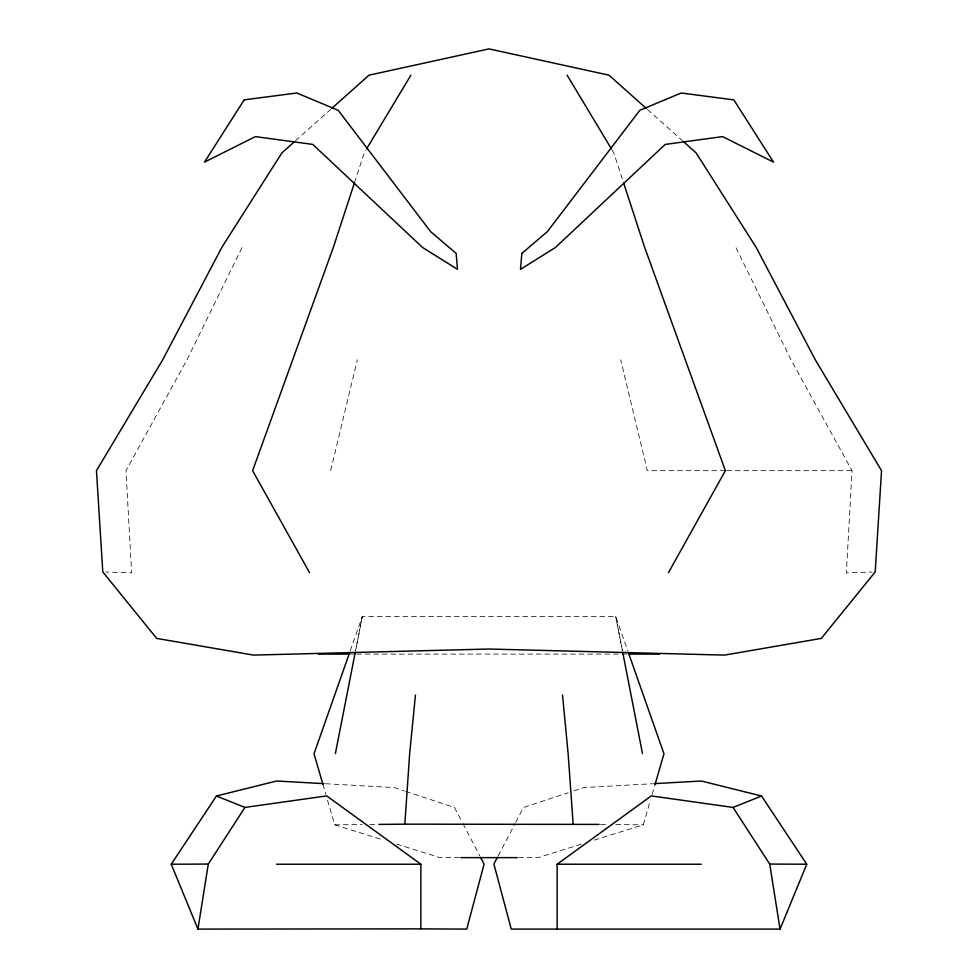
<?xml version="1.0" encoding="UTF-8"?>
<svg xmlns="http://www.w3.org/2000/svg" width="978" height="978" viewBox="0 0 978 978"><rect width="100%" height="100%" fill="white"/><g stroke="black" fill="none" stroke-linecap="round" stroke-linejoin="round"><path stroke-width="0.73" stroke-dasharray="4.89 3.67" d="M736.018 247.789L790.921 359.623L852.034 470.675L846.361 572.864L872.156 572.032M330.674 470.675L357.325 359.782M594.269 840.114L643.279 824.833L650.456 800.187M652.155 794.393L655.113 784.246M354.452 182.8L364.293 152.702L365.845 150.123M350.197 650.92L362.263 616.629L615.737 616.629L627.79 650.92M241.982 247.63L187.079 359.623L125.966 470.675L131.639 572.864L105.844 572.032M498.132 855.982L515.076 823.635M515.773 822.278L523.536 807.449L568.096 792.779M295.466 140.795L330.527 109.499M573.841 790.884L583.903 787.571L652.534 783.733M581.299 844.148L538.047 857.633L518.731 857.633M327.532 800.187L334.721 824.833L362.153 824.576M369.782 824.503L377.398 824.43M725.236 470.675L647.326 470.675L620.675 359.782M726.764 470.675L852.034 470.675M350.503 654.099L355.063 654.099M356.591 654.099L627.497 654.099M459.269 857.633L439.941 857.633L396.701 844.148M600.59 824.43L608.218 824.503M615.834 824.576L643.279 824.833M325.466 783.733L394.097 787.571L404.159 790.884M334.721 824.833L383.731 840.114M405.589 791.361L454.464 807.449L462.227 822.278M647.473 109.499L682.534 140.795M612.155 150.123L613.707 152.702L623.548 182.8M462.924 823.635L479.868 855.982M322.887 784.246L325.845 794.393M362.263 616.629L355.576 650.859L362.263 616.629M622.448 650.859L615.737 616.629L622.424 650.859"/><path stroke-width="1.47" d="M557.142 928.868L557.142 864.222L651.287 795.909L733.06 807.425L761.569 796.019L806.764 864.222L780.053 929.1L511.249 929.1L493.902 864.075L497.423 857.327M378.926 824.405L404.843 824.161L409.66 753.573L415.467 695.077M420.858 928.868L197.947 929.1L208.29 864.075L244.94 807.425L326.713 795.909L420.858 864.222L420.858 928.868L466.75 929.1L484.098 864.075L480.577 857.327M335.381 753.573L355.246 652.35M655.113 784.246L663.976 753.793L628.304 652.35M354.452 182.8L333.376 247.287L252.617 470.675L309.586 572.717M349.696 652.35L314.024 753.793L322.887 784.246M668.414 572.717L725.383 470.675L644.624 247.287L623.548 182.8M366.616 148.827L410.858 75.22M197.947 929.1L171.236 864.222L216.431 796.019L276.664 781.006L323.938 783.647M294.341 141.798L281.896 152.898L221.896 247.275L162.531 360.124L96.455 470.675L102.8 571.934L156.688 638.402L253.424 655.101L489 649.025L724.576 655.101L821.312 638.402L875.2 571.934L881.545 470.675L815.469 360.124L756.104 247.275L696.104 152.898L683.659 141.798M331.664 108.497L368.987 75.184L489 48.9L609.013 75.184L646.336 108.497M654.062 783.647L701.336 781.006L761.569 796.019M171.236 864.222L208.29 864.075M318.535 654.099L348.975 654.099M629.025 654.099L659.465 654.099M404.843 824.161L599.074 824.405M460.76 857.633L517.24 857.633M276.664 864.222L420.858 864.222M557.142 864.222L701.336 864.222M733.06 807.425L769.71 864.075L806.764 864.222M216.431 796.019L244.94 807.425M567.142 75.22L611.384 148.827M622.717 652.35L642.485 753.573M769.71 864.075L780.053 929.1M562.533 695.077L568.132 753.573L573.157 824.161M521.849 253.4L520.492 269.353L555.455 247.458L665.199 144.426L722.608 136.602L773.5 162.116L733.806 99.854L681.177 93.008L639.808 110.294L547.325 231.688L521.849 253.4M244.194 99.854L204.5 162.116L255.392 136.602L312.801 144.426L422.545 247.458L457.508 269.353L456.151 253.4L430.675 231.688L338.192 110.294L296.823 93.008L244.194 99.854"/></g></svg>
